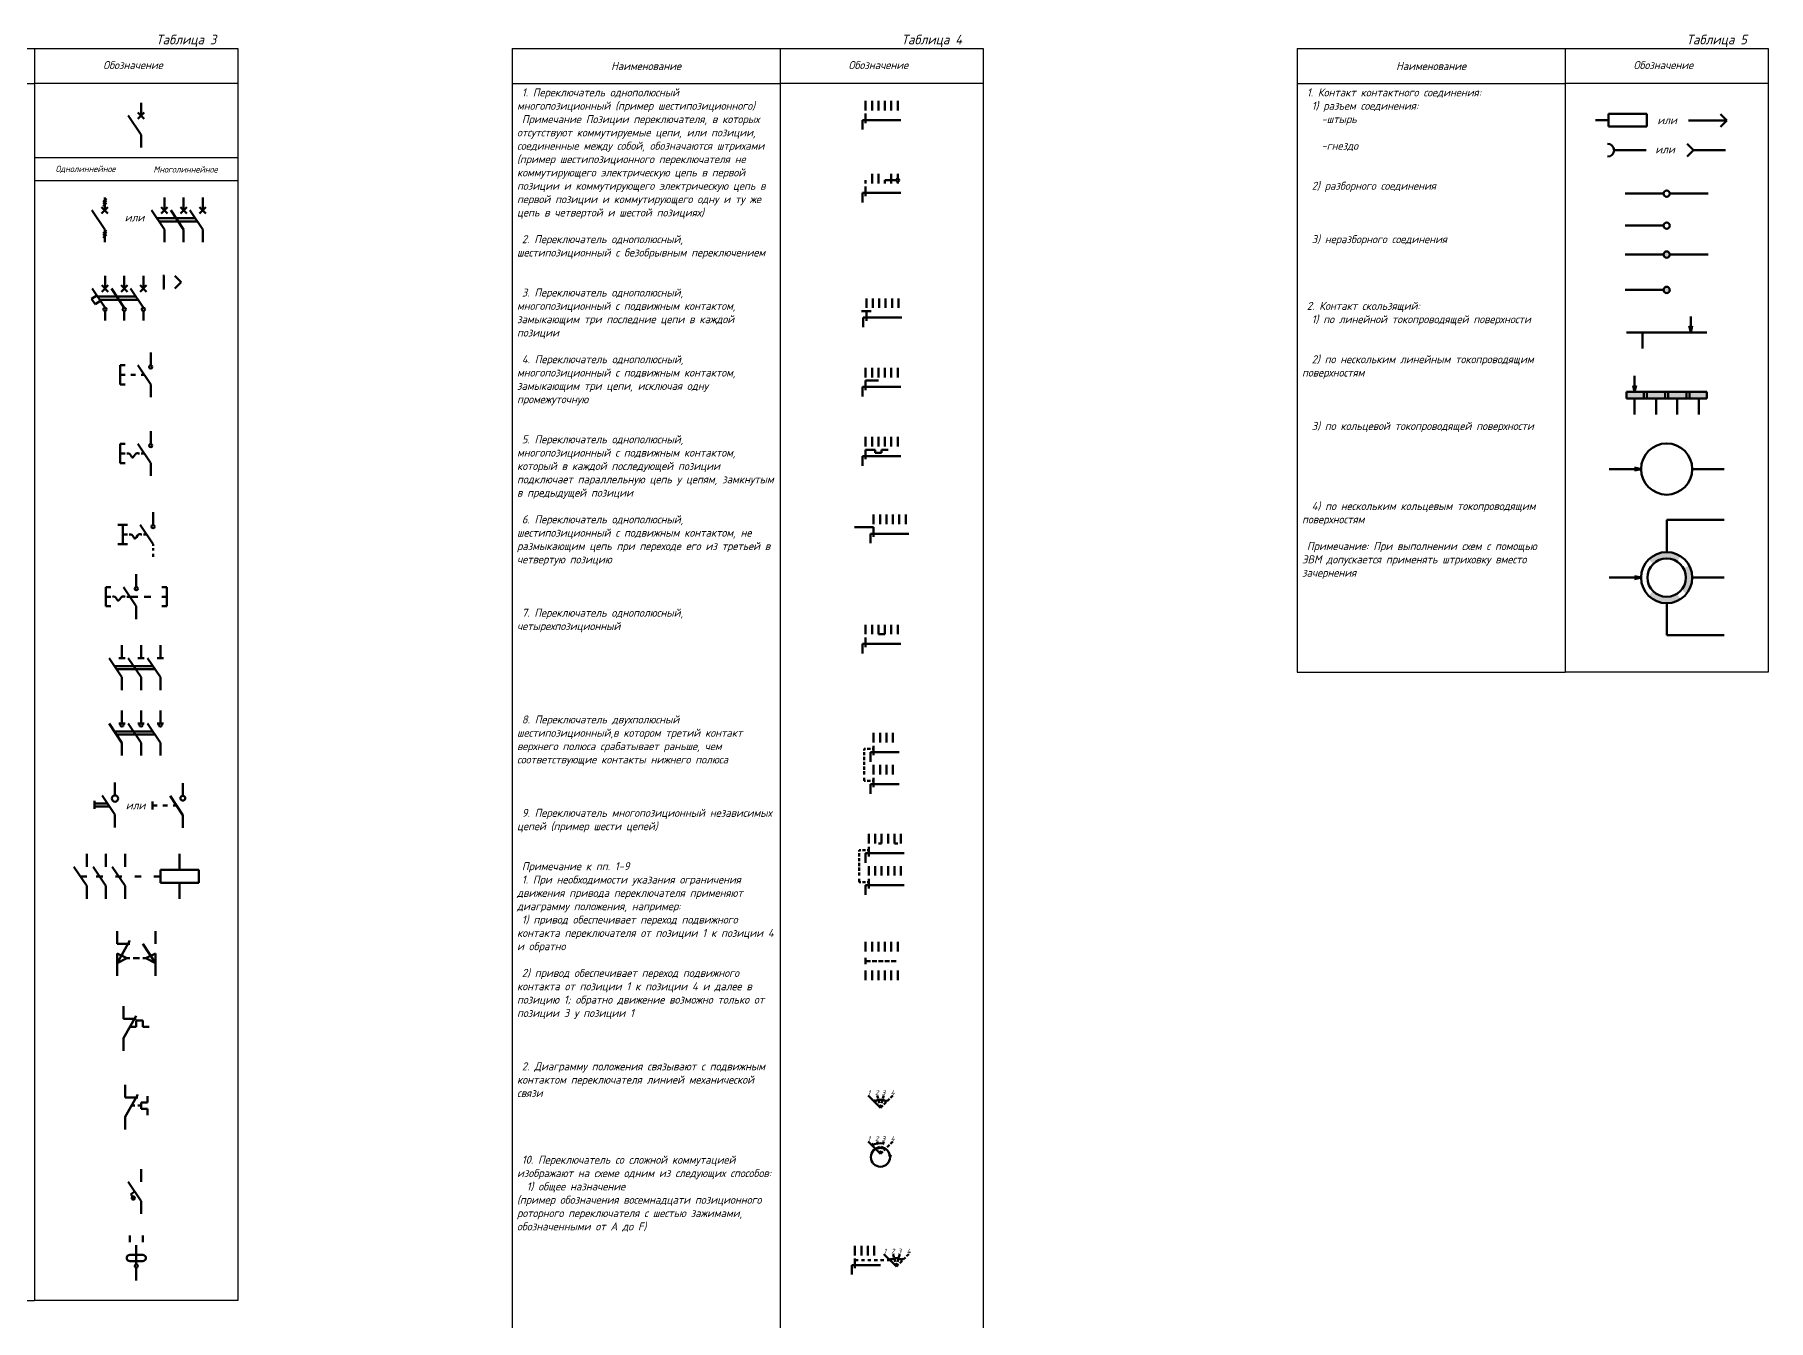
# Model space of a CAD drawing. Header units: millimetres. Extents: x 2441 to 4766, y 634 to 1472.
# Drawn here: x 3073 to 3615, y 1070 to 1472 of the extents above; entities that cross this region are included whole.
import ezdxf

# ---------------------------------------------------------------- set-up
doc = ezdxf.new("R2010")
doc.units = ezdxf.units.MM
doc.layers.get('0').update_dxf_attribs({"color": 252})
for name, color, linetype, lineweight in [('основные линии', 7, 'Continuous', 50), ('основные линии @ 1', 7, 'Continuous', 50), ('рамка-тонкие линии', 7, 'Continuous', 30)]:
    doc.layers.add(name, color=color, linetype=linetype, lineweight=lineweight)
doc.layers.add('текст', color=7, linetype='Continuous')
doc.layers.add('текст @ 1', color=7, linetype='Continuous')
doc.styles.add('стиль 2.5 ГОСТ', font='', dxfattribs={"oblique": 15, "height": 2.5})
doc.styles.add('стиль 3.5 ГОСТ', font='', dxfattribs={"oblique": 15, "height": 3.5})
doc.styles.add('стиль 5 ГОСТ', font='', dxfattribs={"oblique": 15, "height": 5})
doc.styles.add('стиль 7 ГОСТ', font='', dxfattribs={"oblique": 15, "height": 7})
doc.styles.get('стиль 2.5 ГОСТ').set_extended_font_data('GOST type B')
doc.styles.get('стиль 3.5 ГОСТ').set_extended_font_data('GOST type B')
doc.styles.get('стиль 5 ГОСТ').set_extended_font_data('GOST type B')
doc.styles.get('стиль 7 ГОСТ').set_extended_font_data('GOST type B')

# ---------------------------------------------------------------- blocks, each defined once
blk = doc.blocks.new('*T6')
at = {"layer": 'рамка-тонкие линии', "color": 0, "linetype": 'ByBlock', "lineweight": -2, "transparency": 16777216}
for p, q in [((0, 0), (83.638623, 0)), ((0, 0), (0, -391.142857)), ((83.638623, 0), (83.638623, -391.142857)), ((0, -11), (83.638623, -11)), ((0, -391.142857), (83.638623, -391.142857))]:
    blk.add_line(p, q, dxfattribs=at)
at = {"layer": 'рамка-тонкие линии', "color": 0, "transparency": 16777216, "char_height": 2.5, "width": 80.638623}
for s, insert, attachment_point, style in [('{\\C256;Наименование}', (41.819311, -5.5), 5, 'стиль 2.5 ГОСТ'), ('{\\C256; 1. Контакт замыкающий выключателя:\\P  1) однополюсный\\P\\P\\P\\P\\P  2) трехполюсный\\P\\P\\P\\P\\P  \\P\\P 2. Контакт замыкающий выключателя трехполюсного с автоматическим срабатыванием максимального тока:\\P  \\P 3. Контакт замыкающий нажимного кнопочного выключателя без самовозврата с размыканием и возвратом элемента управления:\\P  1) автоматически\\P\\P\\P\\P  2) посредством вторичного нажатия кнопки\\P\\P\\P\\P\\P  3) посредством вытягивания кнопки\\P\\P\\P\\P  4) посредством отдельного привода (пример нажатия кнопки-сброс)\\P\\P\\P\\P\\P 4. Разъединитель трехполюсный\\P\\P\\P\\P 5. Выключатель-разъединитель трехполюсный\\P  \\P  \\P\\P\\P 6. Выключатель ручной:\\P  \\P  \\P\\P\\P 7. Выключатель элетромагнитный (реле)  \\P \\P\\P\\P \\P 8. Выключатель концевой с двумя отдельными цепями\\P\\P\\P\\P\\P 9. Выключатель термический саморегулирующийся\\P\\P\\P  \\P Примечание: Следует делать различие в изображении контакта и контакта термореле, изображаемого следующим образом\\P\\P  \\P\\P 10. Выключатель инерционный\\P\\P\\P\\P\\P 11. Переключатель ртутный трехконечнный\\P\\P\\P }', (1.5, -12.5), 1, 'стиль 3.5 ГОСТ')]:
    blk.add_mtext(s, dxfattribs=dict(at, insert=insert, attachment_point=attachment_point, style=style))
blk = doc.blocks.new('*T7')
at = {"layer": 'рамка-тонкие линии', "color": 0, "linetype": 'ByBlock', "lineweight": -2, "transparency": 16777216}
for p, q in [((0, 0), (83.638623, 0)), ((0, 0), (0, -613.880952)), ((83.638623, 0), (83.638623, -613.880952)), ((0, -11), (83.638623, -11)), ((0, -613.880952), (83.638623, -613.880952))]:
    blk.add_line(p, q, dxfattribs=at)
at = {"layer": 'рамка-тонкие линии', "color": 0, "transparency": 16777216, "char_height": 2.5, "width": 80.638623}
for s, insert, attachment_point, style in [('{\\C256;Наименование}', (41.819311, -5.5), 5, 'стиль 2.5 ГОСТ'), ('{\\C256; 1. Переключатель однополюсный многопозиционный (пример шестипозиционного)\\P Примечание Позиции переключателя, в которых отсутствуют коммутируемые цепи, или позиции, соединенные между собой, обозначаются штрихами (пример шестипозиционного переключателя не коммутирующего электрическую цепь в первой позиции и коммутирующего электрическую цепь в первой позиции и коммутирующего одну и ту же цепь в четвертой и шестой позициях)\\P  \\P 2. Переключатель однополюсный, шестипозиционный с безобрывным переключением\\P\\P\\P 3. Переключатель однополюсный, многопозиционный с подвижным контактом, замыкающим три последние цепи в каждой позиции\\P  \\P 4. Переключатель однополюсный, многопозиционный с подвижным контактом, замыкающим три цепи, исключая одну промежуточную\\P\\P\\P 5. Переключатель однополюсный, многопозиционный с подвижным контактом, который в каждой последующей позиции подключает параллельную цепь у цепям, замкнутым в предыдущей позиции  \\P  \\P 6. Переключатель однополюсный, шестипозиционный с подвижным контактом, не размыкающим цепь при переходе его из третьей в четвертую позицию\\P  \\P  \\P\\P 7. Переключатель однополюсный, четырехпозиционный \\P \\P\\P\\P\\P\\P \\P 8. Переключатель двухполюсный шестипозиционный,в котором третий контакт верхнего полюса срабатывает раньше, чем соответствующие контакты нижнего полюса\\P\\P\\P\\P 9. Переключатель многопозиционный независимых цепей (пример шести цепей)\\P\\P  \\P Примечание к пп. 1-9\\P 1. При необходимости указания ограничения движения привода переключателя применяют диаграмму положения, например:\\P 1) привод обеспечивает переход подвижного контакта переключателя от позиции 1 к позиции 4 и обратно\\P\\P 2) привод обеспечивает переход подвижного контакта от позиции 1 к позиции 4 и далее в позицию 1; обратно движение возможно только от позиции 3 у позиции 1\\P\\P  \\P\\P 2. Диаграмму положения связывают с подвижным контактом переключателя линией механической связи\\P\\P\\P\\P\\P 10. Переключатель со сложной коммутацией изображают на схеме одним из следующих способов:\\P  1) общее назначение\\P(пример обозначения восемнадцати позиционного роторного переключателя с шестью зажимами, обозначенными от A до F)\\P\\P\\P\\P\\P\\P\\P\\P  2) обозначение, составленное согласно конструкции\\P\\P \\P\\P\\P\\P\\P\\P\\P\\P\\P\\P\\P\\P\\P\\P\\P\\P\\P\\P\\P\\P\\P 11. Переключатель двухполюсный, трехпозиционнный с нейтральным положением\\P\\P\\P 12. Переключатель двухполюсный, трехпозиционнный с самовозвратом в нейтральное положение\\P }', (1.5, -12.5), 1, 'стиль 3.5 ГОСТ')]:
    blk.add_mtext(s, dxfattribs=dict(at, insert=insert, attachment_point=attachment_point, style=style))
blk = doc.blocks.new('*T8')
at = {"layer": 'рамка-тонкие линии', "color": 0, "linetype": 'ByBlock', "lineweight": -2, "transparency": 16777216}
for p, q in [((0, 0), (83.638623, 0)), ((0, 0), (0, -194.838925)), ((83.638623, 0), (83.638623, -194.838925)), ((0, -11), (83.638623, -11)), ((0, -194.838925), (83.638623, -194.838925))]:
    blk.add_line(p, q, dxfattribs=at)
at = {"layer": 'рамка-тонкие линии', "color": 0, "transparency": 16777216, "char_height": 2.5, "width": 80.638623}
for s, insert, attachment_point, style in [('{\\C256;Наименование}', (41.819311, -5.5), 5, 'стиль 2.5 ГОСТ'), ('{\\C256; 1. Контакт контактного соединения:\\P  1) разъем соединения:\\P    -штырь\\P\\P    -гнездо\\P\\P\\P  2) разборного соединения \\P\\P\\P\\P  3) неразборного соединения \\P\\P\\P\\P\\P 2. Контакт скользящий:\\P  1) по линейной токопроводящей поверхности\\P\\P\\P  2) по нескольким линейным токопроводящим поверхностям\\P\\P\\P\\P  3) по кольцевой токопроводящей поверхности\\P\\P\\P\\P\\P \\P  4) по нескольким кольцевым токопроводящим поверхностям \\P\\P Примечание: При выполнении схем с помощью ЭВМ допускается применять штриховку вместо зачернения}', (1.5, -12.5), 1, 'стиль 3.5 ГОСТ')]:
    blk.add_mtext(s, dxfattribs=dict(at, insert=insert, attachment_point=attachment_point, style=style))

msp = doc.modelspace()

# ---------------------------------------------------------------- hatches: boundary and pattern name
at = {"layer": 'основные линии'}
h = msp.add_hatch(color=256, dxfattribs=at)
h.dxf.hatch_style = 1
h.paths.add_polyline_path([(3584.19, 1402.92, 1), (3582.19, 1402.92, 1)])
h.paths.add_polyline_path([(3584.19, 1391.88, 1), (3582.19, 1391.88, 1)])
h = msp.add_hatch(color=256, dxfattribs=at)
h.dxf.hatch_style = 1
h.paths.add_polyline_path([(3570.69, 1360.02), (3570.69, 1358.02), (3576.02, 1358.02), (3576.02, 1360.02)])
h.paths.add_polyline_path([(3582.69, 1358.02), (3582.69, 1360.02), (3577.02, 1360.02), (3577.02, 1358.02)])
h.paths.add_polyline_path([(3589.35, 1358.02), (3589.35, 1360.02), (3583.69, 1360.02), (3583.69, 1358.02)])
h.paths.add_polyline_path([(3595.69, 1358.02), (3595.69, 1360.02), (3590.35, 1360.02), (3590.35, 1358.02)])
h = msp.add_hatch(color=256, dxfattribs=at)
h.dxf.hatch_style = 1
h.paths.add_polyline_path([(3586.43, 1307.07), (3587.51, 1308.75, 0.352405), (3577.53, 1307.67), (3578.95, 1306.26, -0.352405)])
h.paths.add_polyline_path([(3586.43, 1296.97, -0.352638), (3578.95, 1297.77), (3577.53, 1296.36, 0.352638), (3587.51, 1295.28)])
h.paths.add_polyline_path([(3591.19, 1302.02, 0.124985), (3590.22, 1305.83), (3588.46, 1304.88, -0.124985), (3589.19, 1302.02, -0.172635), (3587.84, 1298.23), (3589.39, 1296.96, 0.172635)])
h = msp.add_hatch(color=256, dxfattribs=at)
h.dxf.hatch_style = 1
h.paths.add_polyline_path([(3104.79, 1108.2, 1), (3103.79, 1108.2, 1)])

# ---------------------------------------------------------------- linework, layer by layer
for p, q in [((3102.72, 1446.34), (3106.72, 1440.34)), ((3105.72, 1445.34), (3107.72, 1447.34)), ((3105.72, 1447.34), (3107.72, 1445.34)), ((3106.72, 1450.34), (3106.72, 1446.34)), ((3333.01, 1447.96), (3333.01, 1450.96)), ((3333.01, 1445.96), (3333.01, 1446.96)), ((3333.01, 1445.96), (3333.01, 1443.96)), ((3335.01, 1447.96), (3335.01, 1450.96)), ((3337.01, 1447.96), (3337.01, 1450.96)), ((3339.01, 1447.96), (3339.01, 1450.96)), ((3341.01, 1447.96), (3341.01, 1450.96)), ((3343.01, 1447.96), (3343.01, 1450.96)), ((3565.01, 1442.94), (3565.01, 1446.94)), ((3565.01, 1446.94), (3577.01, 1446.94)), ((3577.01, 1446.94), (3577.01, 1442.94)), ((3602.03, 1444.82), (3600.03, 1446.82)), ((3106.72, 1440.34), (3106.72, 1436.34)), ((3333.01, 1444.96), (3332.01, 1444.96)), ((3332.01, 1444.96), (3332.01, 1441.96)), ((3333.01, 1444.96), (3344.01, 1444.96)), ((3561.01, 1444.94), (3565.01, 1444.94)), ((3577.01, 1442.94), (3565.01, 1442.94)), ((3590.03, 1444.82), (3602.03, 1444.82)), ((3602.03, 1444.82), (3600.03, 1442.82)), ((3566.75, 1435.53), (3576.75, 1435.53)), ((3591.56, 1435.53), (3589.56, 1437.53)), ((3591.56, 1435.53), (3589.56, 1433.53)), ((3591.56, 1435.53), (3601.56, 1435.53)), ((3333.01, 1425.17), (3333.01, 1426.17)), ((3333.01, 1423.17), (3333.01, 1424.17)), ((3335.01, 1425.17), (3335.01, 1428.17)), ((3337.01, 1425.17), (3337.01, 1428.17)), ((3339.01, 1425.17), (3339.01, 1426.17)), ((3339.01, 1426.17), (3342.51, 1426.17)), ((3341.01, 1425.17), (3341.01, 1428.17)), ((3343.01, 1426.67), (3343.01, 1428.17)), ((3343.01, 1425.17), (3343.01, 1425.67)), ((3094.84, 1419.43), (3095.9, 1420.49)), ((3094.84, 1418.73), (3095.9, 1419.79)), ((3094.84, 1418.03), (3095.9, 1419.09)), ((3095.37, 1420.76), (3095.37, 1416.76)), ((3113.97, 1420.76), (3113.97, 1416.76)), ((3119.97, 1420.76), (3119.97, 1416.76)), ((3125.97, 1420.76), (3125.97, 1416.76)), ((3333.01, 1422.17), (3332.01, 1422.17)), ((3332.01, 1422.17), (3332.01, 1419.17)), ((3333.01, 1423.17), (3333.01, 1421.17)), ((3333.01, 1422.17), (3344.01, 1422.17)), ((3570.19, 1421.96), (3582.19, 1421.96)), ((3584.19, 1421.96), (3596.19, 1421.96)), ((3091.37, 1416.76), (3095.37, 1410.76)), ((3094.37, 1415.76), (3096.37, 1417.76)), ((3094.37, 1417.76), (3096.37, 1415.76)), ((3109.97, 1416.76), (3113.97, 1410.76)), ((3111.64, 1414.26), (3123.64, 1414.26)), ((3112.3, 1413.26), (3124.3, 1413.26)), ((3112.97, 1415.76), (3114.97, 1417.76)), ((3112.97, 1417.76), (3114.97, 1415.76)), ((3115.97, 1416.76), (3119.97, 1410.76)), ((3118.97, 1415.76), (3120.97, 1417.76)), ((3118.97, 1417.76), (3120.97, 1415.76)), ((3121.97, 1416.76), (3125.97, 1410.76)), ((3124.97, 1415.76), (3126.97, 1417.76)), ((3124.97, 1417.76), (3126.97, 1415.76)), ((3094.84, 1409.54), (3095.9, 1410.6)), ((3094.84, 1408.84), (3095.9, 1409.9)), ((3094.84, 1408.14), (3095.9, 1409.2)), ((3095.37, 1410.76), (3095.37, 1406.76)), ((3113.97, 1410.76), (3113.97, 1406.76)), ((3119.97, 1410.76), (3119.97, 1406.76)), ((3125.97, 1410.76), (3125.97, 1406.76)), ((3570.19, 1411.97), (3582.19, 1411.97)), ((3570.19, 1402.92), (3582.19, 1402.92)), ((3584.19, 1402.92), (3596.19, 1402.92)), ((3091.45, 1392.34), (3095.45, 1386.34)), ((3094.45, 1391.34), (3096.45, 1393.34)), ((3094.45, 1393.34), (3096.45, 1391.34)), ((3095.45, 1396.34), (3095.45, 1392.34)), ((3097.45, 1392.34), (3101.45, 1386.34)), ((3100.45, 1391.34), (3102.45, 1393.34)), ((3100.45, 1393.34), (3102.45, 1391.34)), ((3101.45, 1396.34), (3101.45, 1392.34)), ((3103.45, 1392.34), (3107.45, 1386.34)), ((3106.45, 1391.34), (3108.45, 1393.34)), ((3106.45, 1393.34), (3108.45, 1391.34)), ((3107.45, 1396.34), (3107.45, 1392.34)), ((3113.52, 1396.34), (3114.02, 1396.34)), ((3113.52, 1392.34), (3114.02, 1392.34)), ((3113.77, 1396.34), (3113.77, 1392.34)), ((3119.22, 1394.34), (3117.22, 1396.34)), ((3117.22, 1392.34), (3119.22, 1394.34)), ((3570.19, 1391.88), (3582.19, 1391.88)), ((3092.89, 1390.17), (3091.23, 1389.06)), ((3091.23, 1389.06), (3092.34, 1387.4)), ((3092.34, 1387.4), (3094, 1388.51)), ((3094, 1388.51), (3092.89, 1390.17)), ((3093.12, 1389.84), (3105.12, 1389.84)), ((3093.78, 1388.84), (3105.78, 1388.84)), ((3333.26, 1386.25), (3333.26, 1389.25)), ((3335.26, 1386.25), (3335.26, 1389.25)), ((3337.26, 1386.25), (3337.26, 1389.25)), ((3339.26, 1386.25), (3339.26, 1389.25)), ((3341.26, 1386.25), (3341.26, 1389.25)), ((3343.26, 1386.25), (3343.26, 1389.25)), ((3095.45, 1385.34), (3095.45, 1382.34)), ((3101.45, 1385.34), (3101.45, 1382.34)), ((3107.45, 1385.34), (3107.45, 1382.34)), ((3334.76, 1385.25), (3331.76, 1385.25)), ((3333.26, 1383.25), (3332.26, 1383.25)), ((3332.26, 1383.25), (3332.26, 1380.25)), ((3333.26, 1384.25), (3333.26, 1385.25)), ((3333.26, 1384.25), (3333.26, 1382.25)), ((3333.26, 1383.25), (3344.26, 1383.25)), ((3590.69, 1378.62), (3590.69, 1383.62)), ((3570.69, 1378.62), (3595.69, 1378.62)), ((3575.69, 1378.62), (3575.69, 1373.62)), ((3590.69, 1378.62), (3590.19, 1380.62)), ((3590.69, 1378.62), (3591.19, 1380.62)), ((3109.72, 1372.34), (3109.72, 1368.34)), ((3100.22, 1362.34), (3100.22, 1368.34)), ((3100.22, 1368.34), (3101.72, 1368.34)), ((3100.22, 1365.34), (3101.72, 1365.34)), ((3103.47, 1365.34), (3104.97, 1365.34)), ((3105.72, 1368.34), (3109.72, 1362.34)), ((3107.72, 1365.34), (3106.72, 1365.34)), ((3333.01, 1364.58), (3333.01, 1367.58)), ((3335.01, 1364.58), (3335.01, 1367.58)), ((3337.01, 1364.58), (3337.01, 1367.58)), ((3339.01, 1364.58), (3339.01, 1367.58)), ((3341.01, 1364.58), (3341.01, 1367.58)), ((3343.01, 1364.58), (3343.01, 1367.58)), ((3573.19, 1360.02), (3573.19, 1365.02)), ((3101.72, 1362.34), (3100.22, 1362.34)), ((3109.72, 1362.34), (3109.72, 1358.34)), ((3333.01, 1361.58), (3332.01, 1361.58)), ((3332.01, 1361.58), (3332.01, 1358.58)), ((3333.01, 1362.58), (3333.01, 1363.58)), ((3337.01, 1363.58), (3333.01, 1363.58)), ((3333.01, 1362.58), (3333.01, 1360.58)), ((3333.01, 1361.58), (3344.01, 1361.58)), ((3570.69, 1358.02), (3570.69, 1360.02)), ((3570.69, 1360.02), (3595.69, 1360.02)), ((3573.19, 1360.02), (3572.69, 1362.02)), ((3573.19, 1360.02), (3573.69, 1362.02)), ((3576.02, 1358.02), (3576.02, 1360.02)), ((3577.02, 1358.02), (3577.02, 1360.02)), ((3582.69, 1358.02), (3582.69, 1360.02)), ((3583.69, 1358.02), (3583.69, 1360.02)), ((3589.35, 1358.02), (3589.35, 1360.02)), ((3590.35, 1358.02), (3590.35, 1360.02)), ((3595.69, 1360.02), (3595.69, 1358.02)), ((3570.69, 1358.02), (3595.69, 1358.02)), ((3573.19, 1358.02), (3573.19, 1353.02)), ((3579.86, 1358.02), (3579.86, 1353.02)), ((3586.52, 1358.02), (3586.52, 1353.02)), ((3593.19, 1358.02), (3593.19, 1353.02)), ((3100.22, 1337.77), (3100.22, 1343.77)), ((3100.22, 1343.77), (3101.72, 1343.77)), ((3105.72, 1343.77), (3109.72, 1337.77)), ((3109.72, 1347.77), (3109.72, 1343.77)), ((3333.01, 1342.98), (3333.01, 1345.98)), ((3335.01, 1342.98), (3335.01, 1345.98)), ((3337.01, 1342.98), (3337.01, 1345.98)), ((3339.01, 1342.98), (3339.01, 1345.98)), ((3341.01, 1342.98), (3341.01, 1345.98)), ((3343.01, 1342.98), (3343.01, 1345.98)), ((3100.22, 1340.77), (3101.72, 1340.77)), ((3101.72, 1337.77), (3100.22, 1337.77)), ((3107.72, 1340.77), (3106.72, 1340.77)), ((3109.72, 1337.77), (3109.72, 1333.77)), ((3333.01, 1339.98), (3332.01, 1339.98)), ((3332.01, 1339.98), (3332.01, 1336.98)), ((3333.01, 1340.98), (3333.01, 1341.98)), ((3336.01, 1341.98), (3333.01, 1341.98)), ((3333.01, 1340.98), (3333.01, 1338.98)), ((3333.01, 1339.98), (3344.01, 1339.98)), ((3336.01, 1341.98), (3336.01, 1340.98)), ((3336.01, 1340.98), (3338.01, 1340.98)), ((3338.01, 1340.98), (3338.01, 1341.98)), ((3338.01, 1341.98), (3340.01, 1341.98)), ((3575.19, 1335.93), (3565.19, 1335.93)), ((3575.19, 1335.93), (3573.19, 1336.43)), ((3575.19, 1335.93), (3573.19, 1335.43)), ((3591.19, 1335.93), (3601.19, 1335.93)), ((3110.47, 1322.46), (3110.47, 1318.46)), ((3335.51, 1318.74), (3335.51, 1321.74)), ((3337.51, 1318.74), (3337.51, 1321.74)), ((3339.51, 1318.74), (3339.51, 1321.74)), ((3341.51, 1318.74), (3341.51, 1321.74)), ((3343.51, 1318.74), (3343.51, 1321.74)), ((3345.51, 1318.74), (3345.51, 1321.74)), ((3099.47, 1318.46), (3102.47, 1318.46)), ((3100.97, 1312.46), (3100.97, 1318.46)), ((3106.47, 1318.46), (3110.47, 1312.46)), ((3329.51, 1317.74), (3335.51, 1317.74)), ((3335.51, 1317.74), (3335.51, 1314.74)), ((3583.19, 1310.02), (3583.19, 1320.02)), ((3583.19, 1320.02), (3601.19, 1320.02)), ((3102.47, 1312.46), (3099.47, 1312.46)), ((3100.97, 1315.46), (3102.47, 1315.46)), ((3108.47, 1315.46), (3107.47, 1315.46)), ((3110.47, 1312.46), (3110.47, 1311.96)), ((3110.47, 1311.21), (3110.47, 1310.46)), ((3335.51, 1315.74), (3334.51, 1315.74)), ((3334.51, 1315.74), (3334.51, 1312.74)), ((3335.51, 1315.74), (3346.51, 1315.74)), ((3110.47, 1309.46), (3110.47, 1308.46)), ((3105.22, 1303.05), (3105.22, 1299.05)), ((3575.19, 1302.02), (3565.19, 1302.02)), ((3575.19, 1302.02), (3573.19, 1302.52)), ((3575.19, 1302.02), (3573.19, 1301.52)), ((3591.19, 1302.02), (3601.19, 1302.02)), ((3095.72, 1293.05), (3095.72, 1299.05)), ((3095.72, 1299.05), (3097.22, 1299.05)), ((3095.72, 1296.05), (3097.22, 1296.05)), ((3101.22, 1299.05), (3105.22, 1293.05)), ((3105.72, 1296.05), (3102.22, 1296.05)), ((3107.72, 1296.05), (3109.72, 1296.05)), ((3114.72, 1299.05), (3113.22, 1299.05)), ((3114.72, 1296.05), (3113.22, 1296.05)), ((3114.72, 1293.05), (3114.72, 1299.05)), ((3097.22, 1293.05), (3095.72, 1293.05)), ((3105.22, 1293.05), (3105.22, 1289.05)), ((3113.22, 1293.05), (3114.72, 1293.05)), ((3583.19, 1294.02), (3583.19, 1284.02)), ((3333.01, 1284.31), (3333.01, 1287.31)), ((3333.01, 1283.31), (3333.01, 1280.31)), ((3335.01, 1284.31), (3335.01, 1287.31)), ((3337.01, 1284.31), (3337.01, 1287.31)), ((3337.01, 1284.31), (3339.01, 1284.31)), ((3339.01, 1284.31), (3339.01, 1287.31)), ((3341.01, 1284.31), (3341.01, 1287.31)), ((3343.01, 1284.31), (3343.01, 1287.31)), ((3583.19, 1284.02), (3601.19, 1284.02)), ((3100.72, 1280.88), (3100.72, 1276.88)), ((3106.72, 1280.88), (3106.72, 1276.88)), ((3112.72, 1280.88), (3112.72, 1276.88)), ((3333.01, 1281.31), (3332.01, 1281.31)), ((3332.01, 1281.31), (3332.01, 1278.31)), ((3333.01, 1281.31), (3344.01, 1281.31)), ((3096.72, 1276.88), (3100.72, 1270.88)), ((3098.39, 1274.38), (3110.39, 1274.38)), ((3099.06, 1273.38), (3111.06, 1273.38)), ((3099.72, 1276.88), (3101.72, 1276.88)), ((3102.72, 1276.88), (3106.72, 1270.88)), ((3105.72, 1276.88), (3107.72, 1276.88)), ((3108.72, 1276.88), (3112.72, 1270.88)), ((3111.72, 1276.88), (3113.72, 1276.88)), ((3100.72, 1270.88), (3100.72, 1266.88)), ((3106.72, 1270.88), (3106.72, 1266.88)), ((3112.72, 1270.88), (3112.72, 1266.88)), ((3096.72, 1256.46), (3100.72, 1250.46)), ((3099.72, 1256.46), (3101.72, 1256.46)), ((3100.72, 1260.46), (3100.72, 1256.46)), ((3102.72, 1256.46), (3106.72, 1250.46)), ((3105.72, 1256.46), (3107.72, 1256.46)), ((3106.72, 1260.46), (3106.72, 1256.46)), ((3108.72, 1256.46), (3112.72, 1250.46)), ((3111.72, 1256.46), (3113.72, 1256.46)), ((3112.72, 1260.46), (3112.72, 1256.46)), ((3098.39, 1253.96), (3110.39, 1253.96)), ((3099.06, 1252.96), (3111.06, 1252.96)), ((3335.51, 1250.51), (3335.51, 1253.51)), ((3337.51, 1250.51), (3337.51, 1253.51)), ((3339.51, 1250.51), (3339.51, 1253.51)), ((3341.51, 1250.51), (3341.51, 1253.51)), ((3100.72, 1250.46), (3100.72, 1246.46)), ((3106.72, 1250.46), (3106.72, 1246.46)), ((3112.72, 1250.46), (3112.72, 1246.46)), ((3332.51, 1248.51), (3332.51, 1248.01)), ((3333.01, 1248.51), (3332.51, 1248.51)), ((3332.51, 1246.51), (3332.51, 1247.51)), ((3332.51, 1245.01), (3332.51, 1246.01)), ((3334.51, 1248.51), (3333.51, 1248.51)), ((3335.51, 1247.51), (3334.51, 1247.51)), ((3334.51, 1247.51), (3334.51, 1244.51)), ((3335.51, 1248.51), (3335.01, 1248.51)), ((3335.51, 1249.51), (3335.51, 1246.51)), ((3335.51, 1247.51), (3343.51, 1247.51)), ((3332.51, 1243.51), (3332.51, 1244.51)), ((3332.51, 1242.01), (3332.51, 1243.01)), ((3332.51, 1240.51), (3332.51, 1241.51)), ((3335.51, 1240.51), (3335.51, 1243.51)), ((3337.51, 1240.51), (3337.51, 1243.51)), ((3339.51, 1240.51), (3339.51, 1243.51)), ((3341.51, 1240.51), (3341.51, 1243.51)), ((3098.55, 1238), (3098.55, 1234)), ((3119.74, 1237.85), (3119.74, 1233.85)), ((3332.51, 1238.51), (3332.51, 1239.51)), ((3333.01, 1238.51), (3332.51, 1238.51)), ((3334.51, 1238.51), (3333.51, 1238.51)), ((3335.51, 1237.51), (3334.51, 1237.51)), ((3334.51, 1237.51), (3334.51, 1234.51)), ((3335.51, 1238.51), (3335.01, 1238.51)), ((3335.51, 1239.51), (3335.51, 1236.51)), ((3335.51, 1237.51), (3343.51, 1237.51)), ((3092.21, 1232.25), (3092.21, 1229.75)), ((3096.21, 1231.5), (3092.21, 1231.5)), ((3096.88, 1230.5), (3092.21, 1230.5)), ((3094.55, 1234), (3098.55, 1228)), ((3110.24, 1232.1), (3110.24, 1229.6)), ((3110.24, 1230.85), (3111.74, 1230.85)), ((3113.49, 1230.85), (3114.99, 1230.85)), ((3115.74, 1233.85), (3119.74, 1227.85)), ((3117.74, 1230.85), (3116.74, 1230.85)), ((3098.55, 1228), (3098.55, 1224)), ((3119.74, 1227.85), (3119.74, 1223.85)), ((3334.01, 1218.93), (3334.01, 1221.93)), ((3336.01, 1218.93), (3336.01, 1221.93)), ((3338.01, 1218.93), (3337.01, 1218.93)), ((3338.01, 1218.93), (3338.01, 1221.93)), ((3340.01, 1218.93), (3340.01, 1221.93)), ((3342.01, 1218.93), (3342.01, 1221.93)), ((3342.01, 1218.93), (3343.01, 1218.93)), ((3344.01, 1218.93), (3344.01, 1221.93)), ((3089.72, 1215.7), (3089.72, 1211.7)), ((3095.72, 1215.7), (3095.72, 1211.7)), ((3101.72, 1215.7), (3101.72, 1211.7)), ((3118.72, 1215.7), (3118.72, 1210.7)), ((3331.01, 1216.93), (3331.01, 1216.43)), ((3331.51, 1216.93), (3331.01, 1216.93)), ((3331.01, 1214.93), (3331.01, 1215.93)), ((3331.01, 1213.43), (3331.01, 1214.43)), ((3331.01, 1211.93), (3331.01, 1212.93)), ((3333.01, 1216.93), (3332.01, 1216.93)), ((3334.01, 1215.93), (3333.01, 1215.93)), ((3333.01, 1215.93), (3333.01, 1212.93)), ((3334.01, 1216.93), (3333.51, 1216.93)), ((3334.01, 1217.93), (3334.01, 1214.93)), ((3334.01, 1215.93), (3345.01, 1215.93)), ((3085.72, 1211.7), (3089.72, 1205.7)), ((3087.72, 1208.7), (3089.72, 1208.7)), ((3091.72, 1211.7), (3095.72, 1205.7)), ((3092.72, 1208.7), (3094.72, 1208.7)), ((3097.72, 1211.7), (3101.72, 1205.7)), ((3098.72, 1208.7), (3100.72, 1208.7)), ((3104.72, 1208.7), (3106.72, 1208.7)), ((3110.72, 1208.7), (3112.72, 1208.7)), ((3112.72, 1206.7), (3112.72, 1210.7)), ((3112.72, 1210.7), (3124.72, 1210.7)), ((3124.72, 1206.7), (3124.72, 1210.7)), ((3331.01, 1210.43), (3331.01, 1211.43)), ((3331.01, 1208.93), (3331.01, 1209.93)), ((3331.01, 1206.93), (3331.01, 1207.93)), ((3334.01, 1208.93), (3334.01, 1211.93)), ((3334.01, 1207.93), (3334.01, 1204.93)), ((3336.01, 1208.93), (3336.01, 1211.93)), ((3338.01, 1208.93), (3338.01, 1211.93)), ((3340.01, 1208.93), (3340.01, 1211.93)), ((3342.01, 1208.93), (3342.01, 1211.93)), ((3344.01, 1208.93), (3344.01, 1211.93)), ((3089.72, 1205.7), (3089.72, 1201.7)), ((3095.72, 1205.7), (3095.72, 1201.7)), ((3101.72, 1205.7), (3101.72, 1201.7)), ((3112.72, 1206.7), (3124.72, 1206.7)), ((3118.72, 1206.7), (3118.72, 1201.7)), ((3331.51, 1206.93), (3331.01, 1206.93)), ((3333.01, 1206.93), (3332.01, 1206.93)), ((3334.01, 1205.93), (3333.01, 1205.93)), ((3333.01, 1205.93), (3333.01, 1202.93)), ((3334.01, 1206.93), (3333.51, 1206.93)), ((3334.01, 1205.93), (3345.01, 1205.93)), ((3099.22, 1191.62), (3099.22, 1187.62)), ((3111.22, 1191.62), (3111.22, 1187.62)), ((3103.22, 1188.62), (3099.22, 1181.62)), ((3099.22, 1187.62), (3103.22, 1187.62)), ((3107.22, 1187.62), (3111.22, 1181.62)), ((3333.01, 1185.24), (3333.01, 1188.24)), ((3335.01, 1185.24), (3335.01, 1188.24)), ((3337.01, 1185.24), (3337.01, 1188.24)), ((3339.01, 1185.24), (3339.01, 1188.24)), ((3341.01, 1185.24), (3341.01, 1188.24)), ((3343.01, 1185.24), (3343.01, 1188.24)), ((3099.22, 1181.62), (3099.22, 1184.62)), ((3099.22, 1184.62), (3102.22, 1183.12)), ((3099.22, 1181.62), (3102.22, 1183.12)), ((3099.22, 1181.62), (3099.22, 1177.62)), ((3102.22, 1183.12), (3103.22, 1183.12)), ((3104.22, 1183.12), (3106.22, 1183.12)), ((3107.22, 1183.12), (3108.22, 1183.12)), ((3111.22, 1184.62), (3108.22, 1183.12)), ((3111.22, 1181.62), (3108.22, 1183.12)), ((3111.22, 1184.62), (3111.22, 1181.62)), ((3111.22, 1181.62), (3111.22, 1177.62)), ((3333.01, 1181.24), (3333.01, 1183.24)), ((3333.01, 1182.24), (3334.51, 1182.24)), ((3335.01, 1182.24), (3336.51, 1182.24)), ((3337.01, 1182.24), (3338.51, 1182.24)), ((3339.01, 1182.24), (3340.51, 1182.24)), ((3341.01, 1182.24), (3342.51, 1182.24)), ((3333.01, 1176.24), (3333.01, 1179.24)), ((3335.01, 1176.24), (3335.01, 1179.24)), ((3337.01, 1176.24), (3337.01, 1179.24)), ((3339.01, 1176.24), (3339.01, 1179.24)), ((3341.01, 1176.24), (3341.01, 1179.24)), ((3343.01, 1176.24), (3343.01, 1179.24)), ((3101.22, 1168.16), (3101.22, 1164.16)), ((3105.22, 1165.16), (3101.22, 1158.16)), ((3101.22, 1164.16), (3105.22, 1164.16)), ((3103.22, 1161.66), (3105.22, 1161.66)), ((3105.22, 1161.66), (3105.22, 1163.66)), ((3105.22, 1163.66), (3107.22, 1163.66)), ((3107.22, 1163.66), (3107.22, 1161.66)), ((3107.22, 1161.66), (3109.22, 1161.66)), ((3101.22, 1158.16), (3101.22, 1154.16)), ((3101.72, 1143.58), (3101.72, 1139.58)), ((3105.72, 1140.58), (3101.72, 1133.58)), ((3101.72, 1139.58), (3105.72, 1139.58)), ((3103.72, 1137.08), (3104.72, 1137.08)), ((3105.72, 1137.08), (3106.72, 1137.08)), ((3106.72, 1136.08), (3106.72, 1138.08)), ((3106.72, 1138.08), (3108.72, 1138.08)), ((3108.72, 1138.08), (3108.72, 1140.08)), ((3337.63, 1136.36), (3333.75, 1140.24)), ((3335.69, 1138.3), (3336.04, 1138.88)), ((3335.69, 1138.3), (3336.32, 1138.42)), ((3336.87, 1139.27), (3336.61, 1140.24)), ((3337.25, 1137.81), (3336.99, 1138.78)), ((3337.63, 1136.36), (3337.38, 1137.33)), ((3337.63, 1136.36), (3337.89, 1137.33)), ((3338.01, 1137.81), (3338.27, 1138.78)), ((3338.4, 1139.28), (3338.65, 1140.24)), ((3338.69, 1137.42), (3339.4, 1138.13)), ((3339.57, 1138.3), (3338.91, 1138.42)), ((3339.57, 1138.3), (3339.23, 1138.85)), ((3339.75, 1138.49), (3340.46, 1139.19)), ((3340.81, 1139.54), (3341.51, 1140.24)), ((3101.72, 1133.58), (3101.72, 1129.58)), ((3108.72, 1136.08), (3106.72, 1136.08)), ((3108.72, 1134.08), (3108.72, 1136.08)), ((3337.63, 1136.36), (3338.34, 1137.07)), ((3337.63, 1122), (3333.75, 1125.88)), ((3334.97, 1124.67), (3335.32, 1125.24)), ((3334.97, 1124.67), (3335.6, 1124.79)), ((3336.87, 1124.91), (3336.61, 1125.88)), ((3337.25, 1123.46), (3336.99, 1124.42)), ((3337.63, 1122), (3337.38, 1122.97)), ((3337.63, 1122), (3337.89, 1122.97)), ((3337.63, 1122), (3338.34, 1122.71)), ((3338.01, 1123.46), (3338.27, 1124.42)), ((3338.4, 1124.92), (3338.65, 1125.88)), ((3338.69, 1123.07), (3339.4, 1123.77)), ((3339.75, 1124.13), (3340.46, 1124.83)), ((3340.63, 1121.1), (3340.29, 1121.69)), ((3340.63, 1121.1), (3340.83, 1121.71)), ((3340.81, 1125.18), (3341.51, 1125.88)), ((3106.71, 1117.28), (3106.71, 1113.28)), ((3102.71, 1113.28), (3106.71, 1107.28)), ((3103.46, 1109.45), (3104.71, 1110.28)), ((3104.29, 1108.2), (3103.46, 1109.45)), ((3106.71, 1107.28), (3106.71, 1103.28)), ((3103.22, 1096.47), (3103.22, 1094.47)), ((3107.22, 1096.47), (3107.22, 1094.47)), ((3103.22, 1090.47), (3107.22, 1090.47)), ((3103.22, 1088.47), (3107.22, 1088.47)), ((3105.22, 1087.47), (3105.22, 1093.47)), ((3329.68, 1090.29), (3329.68, 1093.29)), ((3329.68, 1089.29), (3329.68, 1086.29)), ((3329.68, 1088.79), (3330.68, 1088.79)), ((3331.68, 1090.29), (3331.68, 1093.29)), ((3331.68, 1088.79), (3332.68, 1088.79)), ((3333.68, 1090.29), (3333.68, 1093.29)), ((3333.68, 1088.79), (3334.68, 1088.79)), ((3335.68, 1090.29), (3335.68, 1093.29)), ((3335.68, 1088.79), (3336.68, 1088.79)), ((3337.68, 1088.79), (3338.68, 1088.79)), ((3342.62, 1086.85), (3338.73, 1090.73)), ((3339.68, 1088.79), (3340.68, 1088.79)), ((3340.68, 1088.79), (3341.03, 1089.36)), ((3340.68, 1088.79), (3341.31, 1088.91)), ((3341.85, 1089.76), (3341.6, 1090.73)), ((3342.24, 1088.3), (3341.98, 1089.27)), ((3343, 1088.3), (3343.26, 1089.27)), ((3343.39, 1089.76), (3343.64, 1090.73)), ((3343.68, 1087.91), (3344.39, 1088.62)), ((3344.56, 1088.79), (3343.9, 1088.91)), ((3344.56, 1088.79), (3344.22, 1089.34)), ((3344.74, 1088.97), (3345.45, 1089.68)), ((3345.79, 1090.03), (3346.5, 1090.73)), ((3105.22, 1086.47), (3105.22, 1082.47)), ((3329.68, 1087.29), (3328.68, 1087.29)), ((3328.68, 1087.29), (3328.68, 1084.29)), ((3329.68, 1087.29), (3337.68, 1087.29)), ((3342.62, 1086.85), (3342.36, 1087.82)), ((3342.62, 1086.85), (3342.87, 1087.82)), ((3342.62, 1086.85), (3343.32, 1087.56))]:
    msp.add_line(p, q, dxfattribs=at)
for centre, radius in [((3343.01, 1426.17), 0.5), ((3583.19, 1421.96), 1), ((3583.19, 1411.97), 1), ((3583.19, 1402.92), 1), ((3583.19, 1391.88), 1), ((3095.45, 1385.84), 0.5), ((3101.45, 1385.84), 0.5), ((3107.45, 1385.84), 0.5), ((3109.72, 1367.84), 0.5), ((3109.72, 1343.27), 0.5), ((3583.19, 1335.93), 8), ((3110.47, 1317.96), 0.5), ((3583.19, 1302.02), 8), ((3583.19, 1302.02), 6), ((3105.22, 1298.55), 0.5), ((3100.72, 1255.96), 0.5), ((3106.72, 1255.96), 0.5), ((3112.72, 1255.96), 0.5), ((3098.55, 1233), 1), ((3119.74, 1233.1), 0.75), ((3337.63, 1121), 3), ((3104.29, 1108.2), 0.5), ((3105.22, 1086.97), 0.5)]:
    msp.add_circle(centre, radius, dxfattribs=at)
for centre, radius, start, end in [((3564.75, 1435.53), 2, 270, 90), ((3337.63, 1135.7), 3.24, 53.2678, 126.7993), ((3337.63, 1119.89), 5.47, 80.8809, 119.1986), ((3103.22, 1089.47), 1, 90, 270), ((3107.22, 1089.47), 1, 270, 90), ((3342.62, 1086.19), 3.24, 53.2678, 126.7993)]:
    msp.add_arc(centre, radius, start, end, dxfattribs=at)
for points in [[(3106.21, 1340.77), (3105.86, 1340.85), (3104.89, 1341.08), (3104, 1338.49), (3103.33, 1340.98), (3102.48, 1340.82), (3102.23, 1340.77)], [(3106.96, 1315.46), (3106.61, 1315.54), (3105.64, 1315.77), (3104.75, 1313.18), (3104.08, 1315.67), (3103.23, 1315.51), (3102.98, 1315.46)], [(3101.71, 1296.05), (3101.36, 1296.13), (3100.39, 1296.36), (3099.5, 1293.77), (3098.83, 1296.27), (3097.98, 1296.1), (3097.73, 1296.05)]]:
    msp.add_open_spline(points, degree=3, knots=[0, 0, 0, 0, 1.008763, 2.743259, 4.39276, 5.127109, 5.127109, 5.127109, 5.127109], dxfattribs=at)
at = {"layer": 'рамка-тонкие линии'}
for p, q in [((3073.47, 1467.33), (3136.97, 1467.33)), ((3136.97, 1467.33), (3136.97, 1076.19)), ((3306.26, 1467.33), (3369.76, 1467.33)), ((3369.76, 1467.33), (3369.76, 853.45)), ((3551.44, 1467.33), (3614.94, 1467.33)), ((3614.94, 1467.33), (3614.94, 1272.5)), ((3136.97, 1456.33), (3073.47, 1456.33)), ((3369.76, 1456.33), (3306.26, 1456.33)), ((3614.94, 1456.33), (3551.44, 1456.33)), ((3614.94, 1272.5), (3551.44, 1272.5)), ((3136.97, 1076.19), (3073.47, 1076.19))]:
    msp.add_line(p, q, dxfattribs=at)
at = {"layer": 'текст'}
for p, q in [((3073.47, 1433.21), (3136.97, 1433.21)), ((3073.47, 1426.12), (3136.97, 1426.12))]:
    msp.add_line(p, q, dxfattribs=at)

# ---------------------------------------------------------------- block references
for name, p in [('*T6', (2989.83, 1467.33)), ('*T7', (3222.62, 1467.33)), ('*T8', (3467.8, 1467.33))]:
    msp.add_blockref(name, p)

# ---------------------------------------------------------------- texts
at = {"layer": 'основные линии @ 1', "char_height": 1.5, "attachment_point": 1, "style": 'стиль 5 ГОСТ'}
for s, insert in [('1', (3333.66, 1141.9)), ('2', (3335.96, 1141.9)), ('3', (3338.01, 1141.9)), ('4', (3340.86, 1141.9)), ('1', (3333.66, 1127.54)), ('2', (3335.96, 1127.54)), ('3', (3338.01, 1127.54)), ('4', (3340.86, 1127.54)), ('1', (3338.65, 1092.39)), ('2', (3340.94, 1092.39)), ('3', (3342.99, 1092.39)), ('4', (3345.84, 1092.39))]:
    msp.add_mtext_dynamic_manual_height_columns(s, width=1.5, gutter_width=25, heights=[0], dxfattribs=dict(at, insert=insert))
at = {"layer": 'текст', "char_height": 2.5, "width": 24.8571, "attachment_point": 1, "style": 'стиль 5 ГОСТ'}
for insert in [(3094.86, 1463.38), (3327.65, 1463.38), (3572.83, 1463.38)]:
    msp.add_mtext('Обозначение', dxfattribs=dict(at, insert=insert))
at = {"layer": 'текст @ 1'}
for s, width, heights, insert, char_height, attachment_point, style in [('Таблица 3', 48.0222, [0], (3111.4, 1471.6), 3, 1, 'стиль 5 ГОСТ'), ('Таблица 4', 48.0222, [0], (3344.19, 1471.6), 3, 1, 'стиль 5 ГОСТ'), ('Таблица 5', 48.0222, [0], (3589.37, 1471.6), 3, 1, 'стиль 5 ГОСТ'), ('или', 30.0284, [0], (3580.27, 1446.16), 2.5, 1, 'стиль 2.5 ГОСТ'), ('или', 30.0284, [0], (3579.64, 1437.05), 2.5, 1, 'стиль 2.5 ГОСТ'), ('Однолиннейное', 31.75, [7.1], (3089.35, 1429.55), 2, 5, 'стиль 7 ГОСТ'), ('Многолиннейное', 31.75, [7.1], (3120.57, 1429.55), 2, 5, 'стиль 7 ГОСТ'), ('или', 30.0284, [0], (3101.59, 1415.76), 2.5, 1, 'стиль 2.5 ГОСТ'), ('или', 30.0284, [0], (3101.94, 1232.14), 2.5, 1, 'стиль 2.5 ГОСТ')]:
    msp.add_mtext_dynamic_manual_height_columns(s, width=width, gutter_width=25, heights=heights, dxfattribs=dict(at, insert=insert, char_height=char_height, attachment_point=attachment_point, style=style))

doc.saveas('drawing.dxf')
